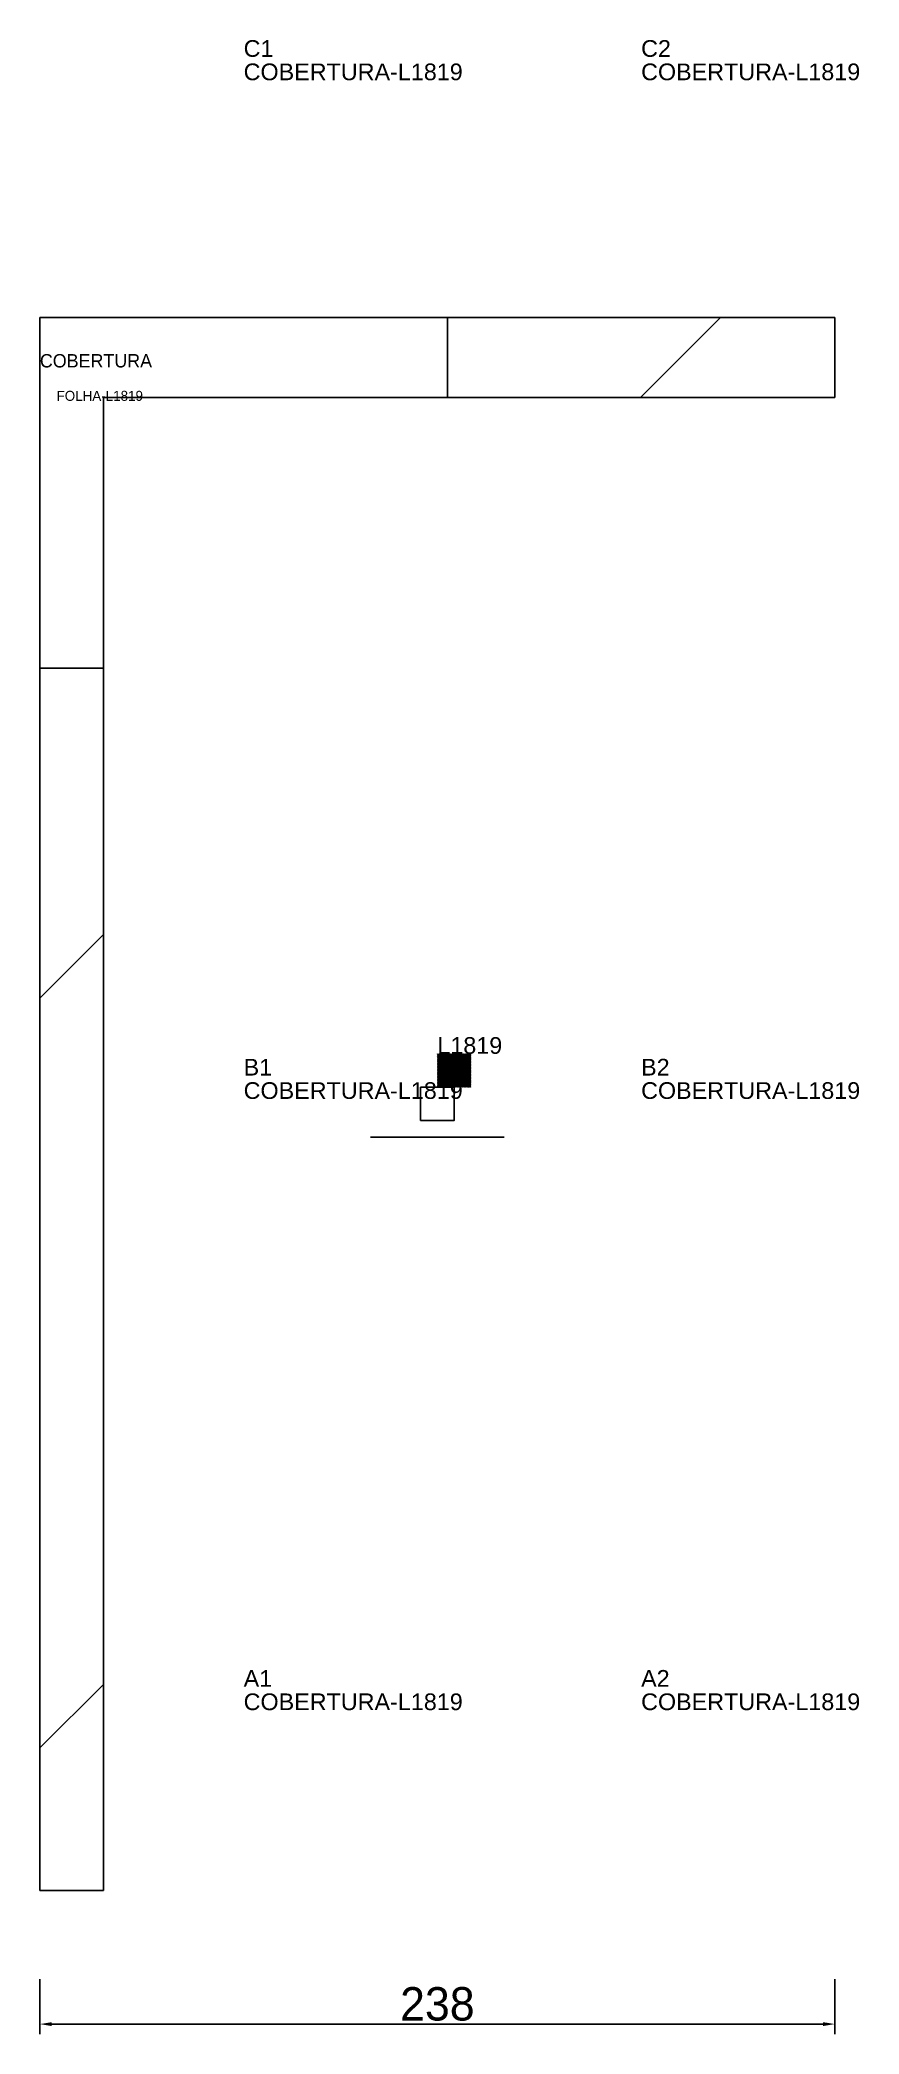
# Model space of a CAD drawing. Header units: metres. Extents: x 222 to 467, y -312 to 285.
import ezdxf

# ---------------------------------------------------------------- set-up
doc = ezdxf.new("R2010")
doc.units = ezdxf.units.M
for name, color, linetype in [('3', 3, 'CONTINUOUS'), ('AUX00', 7, 'CONTINUOUS'), ('COTA', 241, 'CONTINUOUS'), ('FOLHA', 255, 'CONTINUOUS'), ('Hachura', 251, 'CONTINUOUS'), ('NOMENCLATURA', 7, 'CONTINUOUS'), ('Nível', 160, 'CONTINUOUS'), ('Painéis', 200, 'CONTINUOUS'), ('Pilares', 5, 'CONTINUOUS'), ('REAPROVEITAMENTO', 251, 'CONTINUOUS'), ('SARR_2.2x7', 40, 'CONTINUOUS')]:
    doc.layers.add(name, color=color, linetype=linetype)
doc.styles.add('ARIAL', font='Arial.ttf')
doc.styles.add('STR_STANDARD', font='arial.ttf')
doc.dimstyles.new('EZ DXF', dxfattribs={"dimtxt": 10, "dimasz": 3.5, "dimexe": 3, "dimexo": 1.5, "dimgap": 1, "dimtad": 1, "dimdec": 1, "dimdsep": 46, "dimcen": 2.5, "dimazin": 3, "dimtfac": 1, "dimtmove": 0, "dimatfit": 3})

msp = doc.modelspace()

# ---------------------------------------------------------------- hatches: boundary and pattern name
at = {"layer": 'Hachura'}
h = msp.add_hatch(dxfattribs=at)
h.set_pattern_fill('ANSI31', scale=50)
h.paths.add_polyline_path([(222.2, 201.5), (460.2, 201.5), (460.2, 177.5), (241.2, 177.5), (241.2, -269.5), (222.2, -269.5)])
h = msp.add_hatch(dxfattribs=at)
h.set_pattern_fill('ANSI31', scale=50)
h.paths.add_polyline_path([(222.2, 201.5), (460.2, 201.5), (460.2, 177.5), (241.2, 177.5), (241.2, -269.5), (222.2, -269.5)])
at = {"layer": 'Reaproveitamento'}
h = msp.add_hatch(dxfattribs=at)
h.set_pattern_fill('SOLID')
h.paths.add_polyline_path([(341.2, -29), (351.2, -29), (351.2, -19), (341.2, -19)])
h = msp.add_hatch(dxfattribs=at)
h.set_pattern_fill('SOLID')
h.paths.add_polyline_path([(341.2, -29), (351.2, -29), (351.2, -19), (341.2, -19)])

# ---------------------------------------------------------------- linework, layer by layer
at = {"layer": '3'}
for points in [[(344.2, 177.5), (344.2, 201.5)], [(344.2, 177.5), (344.2, 201.5)], [(222.2, 96.5), (241.2, 96.5)], [(222.2, 96.5), (241.2, 96.5)]]:
    msp.add_lwpolyline(points, close=True, dxfattribs=at)
at = {"layer": 'Painéis', "color": 200}
for p, q in [((222.2, 201.5), (460.2, 201.5)), ((222.2, -269.5), (222.2, 201.5)), ((222.2, 201.5), (460.2, 201.5)), ((222.2, -269.5), (222.2, 201.5)), ((460.2, 201.5), (460.2, 177.5)), ((460.2, 201.5), (460.2, 177.5)), ((460.2, 177.5), (241.2, 177.5)), ((241.2, 177.5), (241.2, -269.5)), ((460.2, 177.5), (241.2, 177.5)), ((241.2, 177.5), (241.2, -269.5)), ((241.2, -269.5), (222.2, -269.5)), ((241.2, -269.5), (222.2, -269.5))]:
    msp.add_line(p, q, dxfattribs=at)
at = {"layer": 'Pilares'}
msp.add_lwpolyline([(336.2, -39), (346.2, -39), (346.2, -29), (336.2, -29)], close=True, dxfattribs=at)
msp.add_lwpolyline([(336.2, -39), (346.2, -39), (346.2, -29), (336.2, -29)], close=True, dxfattribs=at)
at = {"layer": 'SARR_2.2x7'}
msp.add_line((321.2, -44), (361.2, -44), dxfattribs=at)
msp.add_line((321.2, -44), (361.2, -44), dxfattribs=at)

# ---------------------------------------------------------------- texts
at = {"layer": '3', "style": 'STR_STANDARD'}
for s, p in [('C1', (283.2, 279.5)), ('C1', (283.2, 279.5)), ('C2', (402.2, 279.5)), ('C2', (402.2, 279.5)), ('B1', (283.2, -25.5)), ('B1', (283.2, -25.5)), ('B2', (402.2, -25.5)), ('B2', (402.2, -25.5)), ('A1', (283.2, -208.5)), ('A1', (283.2, -208.5)), ('A2', (402.2, -208.5)), ('A2', (402.2, -208.5))]:
    msp.add_text(s, height=5, dxfattribs=at).set_placement(p)
at = {"layer": 'AUX00', "style": 'STR_STANDARD'}
for p in [(283.2, 272.5), (283.2, 272.5), (402.2, 272.5), (402.2, 272.5), (283.2, -32.5), (283.2, -32.5), (402.2, -32.5), (402.2, -32.5), (283.2, -215.5), (283.2, -215.5), (402.2, -215.5), (402.2, -215.5)]:
    msp.add_text('COBERTURA-L1819', height=5, dxfattribs=at).set_placement(p)
at = {"layer": 'FOLHA'}
msp.add_text('FOLHA-L1819', height=3, dxfattribs=at).set_placement((227.2, 176.5))
msp.add_text('FOLHA-L1819', height=3, dxfattribs=at).set_placement((227.2, 176.5))
at = {"layer": 'NOMENCLATURA', "insert": (341.2, -14), "char_height": 5, "attachment_point": 1, "style": 'ARIAL'}
msp.add_mtext('L1819', dxfattribs=at)
msp.add_mtext('L1819', dxfattribs=at)
at = {"layer": 'Nível'}
msp.add_text('COBERTURA', height=4, dxfattribs=at).set_placement((222.2, 186.5))
msp.add_text('COBERTURA', height=4, dxfattribs=at).set_placement((222.2, 186.5))

# ---------------------------------------------------------------- dimensions: what is measured, and where the dimension line sits
at = {"layer": 'COTA'}
msp.add_linear_dim(base=(222.2, -309.5), p1=(222.2, -294.5), p2=(460.2, -294.5), dimstyle='EZ DXF', dxfattribs=at).render()
msp.add_linear_dim(base=(222.2, -309.5), p1=(222.2, -294.5), p2=(460.2, -294.5), dimstyle='EZ DXF', dxfattribs=at).render()

doc.saveas('drawing.dxf')
